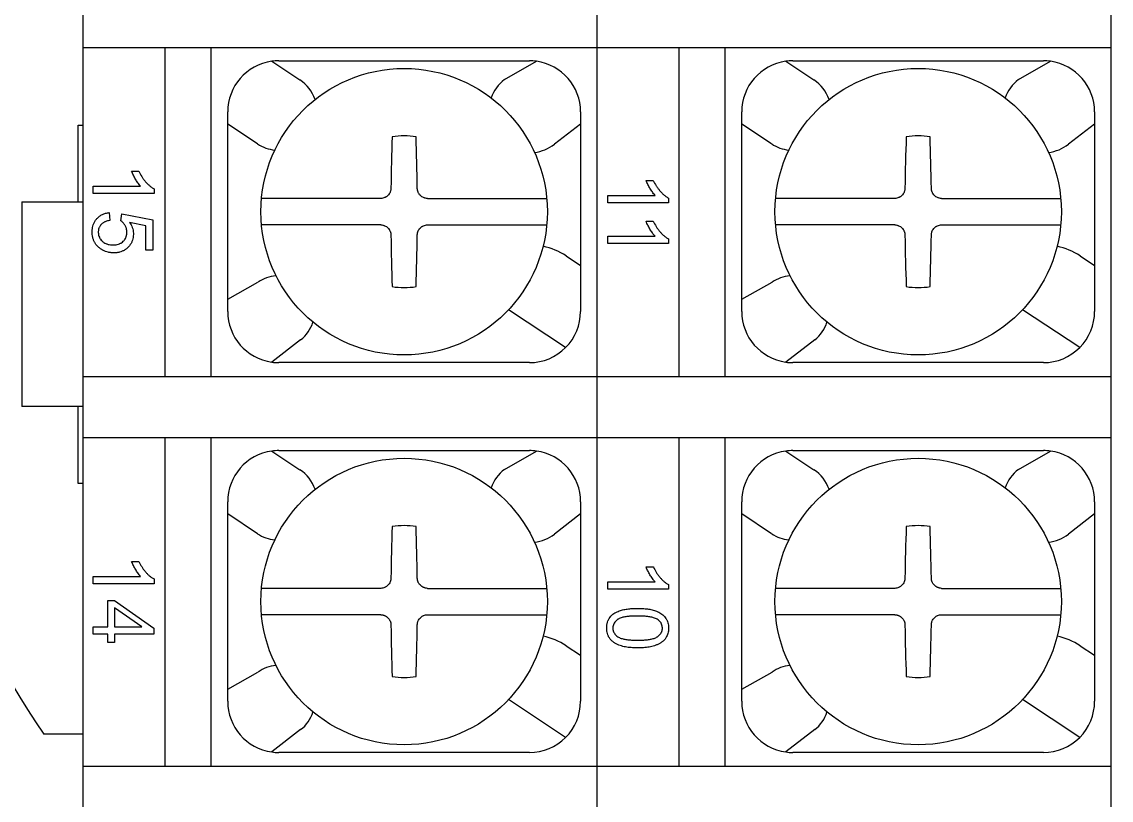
# Model space of a CAD drawing. Header units: millimetres. Extents: x 3555 to 3968, y -1583 to -1296.
# Drawn here: x 3653.43 to 3674.73, y -1423.87 to -1408.65 of the extents above; entities that cross this region are included whole.
import ezdxf

# ---------------------------------------------------------------- set-up
doc = ezdxf.new("R2010")
doc.units = ezdxf.units.MM

msp = doc.modelspace()

# ---------------------------------------------------------------- linework, layer by layer
for p, q in [((3674.729, -1432.173), (3674.729, -1400.173)), ((3654.629, -1409.16), (3654.629, -1407.965)), ((3664.679, -1409.159), (3664.679, -1407.966)), ((3654.629, -1409.156), (3674.729, -1409.156)), ((3654.629, -1409.171), (3654.629, -1409.16)), ((3654.629, -1409.179), (3654.629, -1409.171)), ((3654.629, -1415.567), (3654.629, -1409.179)), ((3656.229, -1415.59), (3656.229, -1409.156)), ((3657.129, -1415.59), (3657.129, -1409.156)), ((3664.679, -1415.59), (3664.679, -1409.156)), ((3666.279, -1415.59), (3666.279, -1409.156)), ((3667.179, -1415.59), (3667.179, -1409.156)), ((3658.316, -1409.422), (3658.867, -1409.787)), ((3658.454, -1409.413), (3663.354, -1409.413)), ((3662.866, -1409.78), (3663.492, -1409.422)), ((3668.366, -1409.422), (3668.917, -1409.787)), ((3668.504, -1409.413), (3673.404, -1409.413)), ((3672.916, -1409.78), (3673.542, -1409.422)), ((3657.454, -1410.651), (3657.454, -1410.413)), ((3664.354, -1410.413), (3664.354, -1410.651)), ((3667.504, -1410.651), (3667.504, -1410.413)), ((3674.404, -1410.413), (3674.404, -1410.651)), ((3654.529, -1412.173), (3654.529, -1410.673)), ((3654.529, -1410.673), (3654.629, -1410.673)), ((3658.04, -1411.038), (3657.454, -1410.651)), ((3657.454, -1414.075), (3657.454, -1410.651)), ((3664.354, -1410.651), (3663.841, -1411.046)), ((3664.354, -1410.651), (3664.354, -1413.414)), ((3668.09, -1411.038), (3667.504, -1410.651)), ((3667.504, -1414.075), (3667.504, -1410.651)), ((3674.404, -1410.651), (3673.891, -1411.046)), ((3674.404, -1410.651), (3674.404, -1413.414)), ((3655.577, -1411.573), (3655.718, -1411.573)), ((3665.636, -1411.753), (3665.776, -1411.753)), ((3654.825, -1412.01), (3654.825, -1411.864)), ((3654.825, -1411.864), (3655.752, -1411.864)), ((3656.015, -1411.916), (3656.015, -1412.01)), ((3653.429, -1412.173), (3654.629, -1412.173)), ((3653.429, -1412.173), (3653.429, -1416.173)), ((3656.015, -1412.01), (3654.825, -1412.01)), ((3664.884, -1412.044), (3665.811, -1412.044)), ((3664.884, -1412.19), (3664.884, -1412.044)), ((3666.074, -1412.19), (3664.884, -1412.19)), ((3666.074, -1412.096), (3666.074, -1412.19)), ((3655.136, -1412.382), (3655.149, -1412.535)), ((3655.368, -1412.545), (3655.385, -1412.408)), ((3655.385, -1412.408), (3655.994, -1412.523)), ((3655.855, -1412.64), (3655.536, -1412.576)), ((3655.994, -1412.523), (3655.994, -1413.112)), ((3665.636, -1412.551), (3665.776, -1412.551)), ((3655.855, -1413.112), (3655.855, -1412.64)), ((3664.884, -1412.842), (3665.811, -1412.842)), ((3664.884, -1412.988), (3664.884, -1412.842)), ((3666.074, -1412.988), (3664.884, -1412.988)), ((3666.074, -1412.894), (3666.074, -1412.988)), ((3655.994, -1413.112), (3655.855, -1413.112)), ((3664.071, -1413.227), (3664.354, -1413.414)), ((3674.121, -1413.227), (3674.404, -1413.414)), ((3664.354, -1413.414), (3664.354, -1414.313)), ((3674.404, -1413.414), (3674.404, -1414.313)), ((3657.454, -1414.075), (3658.047, -1413.743)), ((3667.504, -1414.075), (3668.097, -1413.743)), ((3657.454, -1414.313), (3657.454, -1414.075)), ((3667.504, -1414.313), (3667.504, -1414.075)), ((3664.062, -1415.019), (3662.944, -1414.28)), ((3674.112, -1415.019), (3672.994, -1414.28)), ((3658.881, -1414.867), (3658.316, -1415.303)), ((3668.931, -1414.867), (3668.366, -1415.303)), ((3663.354, -1415.313), (3658.454, -1415.313)), ((3673.404, -1415.313), (3668.504, -1415.313)), ((3654.629, -1415.574), (3654.629, -1415.567)), ((3654.629, -1415.585), (3654.629, -1415.574)), ((3654.629, -1416.78), (3654.629, -1415.585)), ((3674.729, -1415.59), (3654.629, -1415.59)), ((3664.679, -1415.574), (3664.679, -1415.566)), ((3664.679, -1415.586), (3664.679, -1415.574)), ((3664.679, -1416.779), (3664.679, -1415.586)), ((3654.629, -1416.173), (3653.429, -1416.173)), ((3654.529, -1417.673), (3654.529, -1416.173)), ((3654.629, -1416.776), (3674.729, -1416.776)), ((3654.629, -1416.791), (3654.629, -1416.78)), ((3654.629, -1416.799), (3654.629, -1416.791)), ((3654.629, -1423.187), (3654.629, -1416.799)), ((3656.229, -1423.21), (3656.229, -1416.776)), ((3657.129, -1423.21), (3657.129, -1416.776)), ((3664.679, -1423.186), (3664.679, -1416.776)), ((3666.279, -1423.21), (3666.279, -1416.776)), ((3667.179, -1423.21), (3667.179, -1416.776)), ((3658.316, -1417.042), (3658.867, -1417.407)), ((3658.454, -1417.033), (3663.354, -1417.033)), ((3662.866, -1417.4), (3663.492, -1417.042)), ((3668.366, -1417.042), (3668.917, -1417.407)), ((3668.504, -1417.033), (3673.404, -1417.033)), ((3672.916, -1417.4), (3673.542, -1417.042)), ((3654.629, -1417.673), (3654.529, -1417.673)), ((3657.454, -1418.271), (3657.454, -1418.033)), ((3664.354, -1418.033), (3664.354, -1418.271)), ((3667.504, -1418.271), (3667.504, -1418.033)), ((3674.404, -1418.033), (3674.404, -1418.271)), ((3658.04, -1418.658), (3657.454, -1418.271)), ((3657.454, -1421.695), (3657.454, -1418.271)), ((3664.354, -1418.271), (3663.841, -1418.666)), ((3664.354, -1418.271), (3664.354, -1421.034)), ((3668.09, -1418.658), (3667.504, -1418.271)), ((3667.504, -1421.695), (3667.504, -1418.271)), ((3674.404, -1418.271), (3673.891, -1418.666)), ((3674.404, -1418.271), (3674.404, -1421.034)), ((3655.577, -1419.2), (3655.718, -1419.2)), ((3665.636, -1419.308), (3665.777, -1419.308)), ((3654.825, -1419.491), (3655.752, -1419.491)), ((3654.825, -1419.636), (3654.825, -1419.491)), ((3656.015, -1419.636), (3654.825, -1419.636)), ((3656.015, -1419.542), (3656.015, -1419.636)), ((3664.885, -1419.599), (3665.811, -1419.599)), ((3664.885, -1419.744), (3664.885, -1419.599)), ((3666.074, -1419.744), (3664.885, -1419.744)), ((3666.074, -1419.65), (3666.074, -1419.744)), ((3655.109, -1419.961), (3655.242, -1419.961)), ((3655.109, -1420.475), (3655.109, -1419.961)), ((3655.242, -1419.961), (3656.01, -1420.502)), ((3655.777, -1420.475), (3655.242, -1420.104)), ((3655.242, -1420.104), (3655.242, -1420.475)), ((3654.825, -1420.475), (3655.109, -1420.475)), ((3654.825, -1420.621), (3654.825, -1420.475)), ((3655.242, -1420.475), (3655.777, -1420.475)), ((3655.109, -1420.621), (3654.825, -1420.621)), ((3655.109, -1420.781), (3655.109, -1420.621)), ((3656.01, -1420.621), (3655.242, -1420.621)), ((3655.242, -1420.621), (3655.242, -1420.781)), ((3656.01, -1420.502), (3656.01, -1420.621)), ((3655.242, -1420.781), (3655.109, -1420.781)), ((3664.071, -1420.847), (3664.354, -1421.034)), ((3674.121, -1420.847), (3674.404, -1421.034)), ((3664.354, -1421.034), (3664.354, -1421.933)), ((3674.404, -1421.034), (3674.404, -1421.933)), ((3657.454, -1421.695), (3658.047, -1421.363)), ((3667.504, -1421.695), (3668.097, -1421.363)), ((3657.454, -1421.933), (3657.454, -1421.695)), ((3667.504, -1421.933), (3667.504, -1421.695)), ((3664.062, -1422.639), (3662.944, -1421.9)), ((3674.112, -1422.639), (3672.994, -1421.9)), ((3654.629, -1422.573), (3653.859, -1422.573)), ((3658.881, -1422.487), (3658.316, -1422.923)), ((3668.931, -1422.487), (3668.366, -1422.923)), ((3663.354, -1422.933), (3658.454, -1422.933)), ((3673.404, -1422.933), (3668.504, -1422.933)), ((3654.629, -1423.194), (3654.629, -1423.187)), ((3654.629, -1423.205), (3654.629, -1423.194)), ((3654.629, -1424.4), (3654.629, -1423.205)), ((3674.729, -1423.21), (3654.629, -1423.21)), ((3664.679, -1423.194), (3664.679, -1423.186)), ((3664.679, -1423.206), (3664.679, -1423.194)), ((3664.679, -1424.399), (3664.679, -1423.206))]:
    msp.add_line(p, q)
at = {"ltscale": 0.3}
for p, q in [((3660.448, -1412.105), (3658.116, -1412.105)), ((3661.359, -1412.105), (3663.692, -1412.105)), ((3670.498, -1412.105), (3668.166, -1412.105)), ((3671.409, -1412.105), (3673.742, -1412.105)), ((3660.448, -1412.621), (3658.116, -1412.621)), ((3661.359, -1412.621), (3663.692, -1412.621)), ((3670.498, -1412.621), (3668.166, -1412.621)), ((3671.409, -1412.621), (3673.742, -1412.621)), ((3660.448, -1419.725), (3658.116, -1419.725)), ((3661.359, -1419.725), (3663.692, -1419.725)), ((3670.498, -1419.725), (3668.166, -1419.725)), ((3671.409, -1419.725), (3673.742, -1419.725)), ((3660.448, -1420.241), (3658.116, -1420.241)), ((3661.359, -1420.241), (3663.692, -1420.241)), ((3670.498, -1420.241), (3668.166, -1420.241)), ((3671.409, -1420.241), (3673.742, -1420.241))]:
    msp.add_line(p, q, dxfattribs=at)
for centre in [(3660.904, -1412.363), (3670.954, -1412.363), (3660.904, -1419.983), (3670.954, -1419.983)]:
    msp.add_circle(centre, 2.8)
for centre, radius, start, end in [((3665.958, -1414.173), 14.73, 145.2303, 214.7697), ((3658.454, -1410.413), 1, 97.9442, 180), ((3658.454, -1410.413), 1, 90, 97.9442), ((3663.354, -1410.413), 1, 82.0558, 90), ((3663.354, -1410.413), 1, 0, 82.0558), ((3668.504, -1410.413), 1, 97.9442, 180), ((3668.504, -1410.413), 1, 90, 97.9442), ((3673.404, -1410.413), 1, 82.0558, 90), ((3673.404, -1410.413), 1, 0, 82.0558), ((3658.454, -1410.413), 0.75, 18.9259, 56.5346), ((3663.354, -1410.413), 0.799, 127.6139, 159.8732), ((3668.504, -1410.413), 0.75, 18.9259, 56.5346), ((3673.404, -1410.413), 0.799, 127.6139, 159.8732), ((3660.904, -1412.363), 1.483, 80.9605, 99.0395), ((3670.954, -1412.363), 1.483, 80.9605, 99.0395), ((3658.454, -1410.413), 0.75, 236.5346, 264.0409), ((3663.354, -1410.413), 0.799, 277.163, 307.6139), ((3668.504, -1410.413), 0.75, 236.5346, 264.0409), ((3673.404, -1410.413), 0.799, 277.163, 307.6139), ((3663.354, -1414.313), 1.301, 56.5346, 78.1574), ((3673.404, -1414.313), 1.301, 56.5346, 78.1574), ((3658.454, -1414.313), 0.7, 94.4638, 125.5396), ((3668.504, -1414.313), 0.7, 94.4638, 125.5396), ((3660.904, -1412.363), 1.483, 260.9605, 279.0395), ((3670.954, -1412.363), 1.483, 260.9605, 279.0395), ((3658.454, -1414.313), 1, 180, 262.0558), ((3663.354, -1414.313), 1, 315.0814, 0), ((3668.504, -1414.313), 1, 180, 262.0558), ((3673.404, -1414.313), 1, 315.0814, 0), ((3658.454, -1414.313), 0.7, 307.6139, 342.568), ((3668.504, -1414.313), 0.7, 307.6139, 342.568), ((3663.354, -1414.313), 1, 270, 315.0814), ((3673.404, -1414.313), 1, 270, 315.0814), ((3658.454, -1414.313), 1, 262.0558, 270), ((3668.504, -1414.313), 1, 262.0558, 270), ((3658.454, -1418.033), 1, 97.9442, 180), ((3658.454, -1418.033), 1, 90, 97.9442), ((3663.354, -1418.033), 1, 82.0558, 90), ((3663.354, -1418.033), 1, 0, 82.0558), ((3668.504, -1418.033), 1, 97.9442, 180), ((3668.504, -1418.033), 1, 90, 97.9442), ((3673.404, -1418.033), 1, 82.0558, 90), ((3673.404, -1418.033), 1, 0, 82.0558), ((3658.454, -1418.033), 0.75, 18.9259, 56.5346), ((3663.354, -1418.033), 0.799, 127.6139, 159.8732), ((3668.504, -1418.033), 0.75, 18.9259, 56.5346), ((3673.404, -1418.033), 0.799, 127.6139, 159.8732), ((3660.904, -1419.983), 1.483, 80.9605, 99.0395), ((3670.954, -1419.983), 1.483, 80.9605, 99.0395), ((3658.454, -1418.033), 0.75, 236.5346, 264.0409), ((3663.354, -1418.033), 0.799, 277.163, 307.6139), ((3668.504, -1418.033), 0.75, 236.5346, 264.0409), ((3673.404, -1418.033), 0.799, 277.163, 307.6139), ((3663.354, -1421.933), 1.301, 56.5346, 78.1574), ((3673.404, -1421.933), 1.301, 56.5346, 78.1574), ((3658.454, -1421.933), 0.7, 94.4638, 125.5396), ((3668.504, -1421.933), 0.7, 94.4638, 125.5396), ((3660.904, -1419.983), 1.483, 260.9605, 279.0395), ((3670.954, -1419.983), 1.483, 260.9605, 279.0395), ((3658.454, -1421.933), 1, 180, 262.0558), ((3663.354, -1421.933), 1, 315.0814, 0), ((3668.504, -1421.933), 1, 180, 262.0558), ((3673.404, -1421.933), 1, 315.0814, 0), ((3658.454, -1421.933), 0.7, 307.6139, 342.568), ((3668.504, -1421.933), 0.7, 307.6139, 342.568), ((3663.354, -1421.933), 1, 270, 315.0814), ((3673.404, -1421.933), 1, 270, 315.0814), ((3658.454, -1421.933), 1, 262.0558, 270), ((3668.504, -1421.933), 1, 262.0558, 270)]:
    msp.add_arc(centre, radius, start, end)
for centre, major_axis, start_param, end_param in [((3661.076, -1412.364), (0.039, 4.997), 1.273815, 1.479878), ((3660.732, -1412.364), (0.039, -4.997), 1.661715, 1.867778), ((3671.126, -1412.364), (0.039, 4.997), 1.273815, 1.479878), ((3670.782, -1412.364), (0.039, -4.997), 1.661715, 1.867778), ((3661.076, -1412.361), (-0.039, 4.997), 1.661715, 1.867778), ((3660.732, -1412.361), (-0.039, -4.997), 1.273815, 1.479878), ((3671.126, -1412.361), (-0.039, 4.997), 1.661715, 1.867778), ((3670.782, -1412.361), (-0.039, -4.997), 1.273815, 1.479878), ((3661.076, -1419.984), (0.039, 4.997), 1.273815, 1.479878), ((3660.732, -1419.984), (0.039, -4.997), 1.661715, 1.867778), ((3671.126, -1419.984), (0.039, 4.997), 1.273815, 1.479878), ((3670.782, -1419.984), (0.039, -4.997), 1.661715, 1.867778), ((3661.076, -1419.981), (-0.039, 4.997), 1.661715, 1.867778), ((3660.732, -1419.981), (-0.039, -4.997), 1.273815, 1.479878), ((3671.126, -1419.981), (-0.039, 4.997), 1.661715, 1.867778), ((3670.782, -1419.981), (-0.039, -4.997), 1.273815, 1.479878)]:
    msp.add_ellipse(centre, major_axis=major_axis, ratio=0.087156, start_param=start_param, end_param=end_param)
for points, knots in [([(3655.752, -1411.864), (3655.733, -1411.844), (3655.715, -1411.821), (3655.682, -1411.775), (3655.667, -1411.751), (3655.638, -1411.702), (3655.624, -1411.677), (3655.599, -1411.626), (3655.587, -1411.6), (3655.577, -1411.573)], [0, 0, 0, 0, 0.25, 0.25, 0.5, 0.5, 0.75, 0.75, 1, 1, 1, 1]), ([(3655.718, -1411.573), (3655.734, -1411.608), (3655.752, -1411.642), (3655.783, -1411.691), (3655.794, -1411.707), (3655.816, -1411.738), (3655.828, -1411.753), (3655.853, -1411.783), (3655.866, -1411.797), (3655.892, -1411.825), (3655.906, -1411.838), (3655.935, -1411.864), (3655.965, -1411.887), (3655.998, -1411.907), (3656.015, -1411.916)], [0, 0, 0, 0, 0.25, 0.25, 0.375, 0.375, 0.5, 0.5, 0.625, 0.625, 0.75, 0.75, 0.875, 1, 1, 1, 1]), ([(3665.811, -1412.044), (3665.791, -1412.024), (3665.774, -1412.001), (3665.74, -1411.955), (3665.725, -1411.931), (3665.696, -1411.882), (3665.683, -1411.857), (3665.657, -1411.806), (3665.646, -1411.78), (3665.636, -1411.753)], [0, 0, 0, 0, 0.25, 0.25, 0.5, 0.5, 0.75, 0.75, 1, 1, 1, 1]), ([(3665.776, -1411.753), (3665.793, -1411.788), (3665.811, -1411.822), (3665.842, -1411.871), (3665.852, -1411.887), (3665.875, -1411.918), (3665.887, -1411.933), (3665.911, -1411.963), (3665.924, -1411.977), (3665.951, -1412.005), (3665.965, -1412.018), (3665.994, -1412.044), (3666.023, -1412.067), (3666.056, -1412.087), (3666.074, -1412.096)], [0, 0, 0, 0, 0.25, 0.25, 0.375, 0.375, 0.5, 0.5, 0.625, 0.625, 0.75, 0.75, 0.875, 1, 1, 1, 1]), ([(3660.646, -1411.907), (3660.645, -1411.92), (3660.644, -1411.933), (3660.64, -1411.951), (3660.638, -1411.958), (3660.634, -1411.97), (3660.632, -1411.976), (3660.625, -1411.994), (3660.619, -1412.005), (3660.604, -1412.026), (3660.596, -1412.037), (3660.578, -1412.055), (3660.568, -1412.063), (3660.552, -1412.074), (3660.546, -1412.077), (3660.535, -1412.083), (3660.529, -1412.086), (3660.511, -1412.094), (3660.499, -1412.097), (3660.474, -1412.103), (3660.461, -1412.104), (3660.448, -1412.105)], [0, 0, 0, 0, 0.125, 0.125, 0.1875, 0.1875, 0.25, 0.25, 0.375, 0.375, 0.5, 0.5, 0.625, 0.625, 0.6875, 0.6875, 0.75, 0.75, 0.875, 0.875, 1, 1, 1, 1]), ([(3661.359, -1412.105), (3661.347, -1412.104), (3661.334, -1412.103), (3661.315, -1412.099), (3661.309, -1412.097), (3661.297, -1412.093), (3661.29, -1412.091), (3661.273, -1412.084), (3661.261, -1412.078), (3661.24, -1412.063), (3661.23, -1412.055), (3661.212, -1412.037), (3661.203, -1412.027), (3661.193, -1412.011), (3661.189, -1412.005), (3661.183, -1411.994), (3661.18, -1411.988), (3661.173, -1411.97), (3661.169, -1411.958), (3661.164, -1411.933), (3661.162, -1411.92), (3661.162, -1411.907)], [0, 0, 0, 0, 0.125, 0.125, 0.1875, 0.1875, 0.25, 0.25, 0.375, 0.375, 0.5, 0.5, 0.625, 0.625, 0.6875, 0.6875, 0.75, 0.75, 0.875, 0.875, 1, 1, 1, 1]), ([(3670.696, -1411.907), (3670.695, -1411.92), (3670.694, -1411.933), (3670.69, -1411.951), (3670.688, -1411.958), (3670.684, -1411.97), (3670.682, -1411.976), (3670.675, -1411.994), (3670.669, -1412.005), (3670.654, -1412.026), (3670.646, -1412.037), (3670.628, -1412.055), (3670.618, -1412.063), (3670.602, -1412.074), (3670.596, -1412.077), (3670.585, -1412.083), (3670.579, -1412.086), (3670.561, -1412.094), (3670.549, -1412.097), (3670.524, -1412.103), (3670.511, -1412.104), (3670.498, -1412.105)], [0, 0, 0, 0, 0.125, 0.125, 0.1875, 0.1875, 0.25, 0.25, 0.375, 0.375, 0.5, 0.5, 0.625, 0.625, 0.6875, 0.6875, 0.75, 0.75, 0.875, 0.875, 1, 1, 1, 1]), ([(3671.409, -1412.105), (3671.397, -1412.104), (3671.384, -1412.103), (3671.365, -1412.099), (3671.359, -1412.097), (3671.347, -1412.093), (3671.34, -1412.091), (3671.323, -1412.084), (3671.311, -1412.078), (3671.29, -1412.063), (3671.28, -1412.055), (3671.262, -1412.037), (3671.253, -1412.027), (3671.243, -1412.011), (3671.239, -1412.005), (3671.233, -1411.994), (3671.23, -1411.988), (3671.223, -1411.97), (3671.219, -1411.958), (3671.214, -1411.933), (3671.212, -1411.92), (3671.212, -1411.907)], [0, 0, 0, 0, 0.125, 0.125, 0.1875, 0.1875, 0.25, 0.25, 0.375, 0.375, 0.5, 0.5, 0.625, 0.625, 0.6875, 0.6875, 0.75, 0.75, 0.875, 0.875, 1, 1, 1, 1]), ([(3654.896, -1412.499), (3654.911, -1412.482), (3654.927, -1412.466), (3654.955, -1412.446), (3654.964, -1412.439), (3654.984, -1412.428), (3654.994, -1412.422), (3655.014, -1412.412), (3655.025, -1412.408), (3655.046, -1412.4), (3655.057, -1412.397), (3655.09, -1412.388), (3655.113, -1412.385), (3655.136, -1412.382)], [0, 0, 0, 0, 0.25, 0.25, 0.375, 0.375, 0.5, 0.5, 0.625, 0.625, 0.75, 0.75, 1, 1, 1, 1]), ([(3655.536, -1412.576), (3655.558, -1412.606), (3655.575, -1412.639), (3655.595, -1412.691), (3655.6, -1412.709), (3655.607, -1412.745), (3655.61, -1412.763), (3655.611, -1412.8), (3655.611, -1412.819), (3655.608, -1412.856), (3655.602, -1412.892), (3655.59, -1412.927), (3655.58, -1412.953), (3655.576, -1412.962), (3655.567, -1412.978), (3655.563, -1412.986), (3655.548, -1413.01), (3655.537, -1413.024), (3655.513, -1413.053), (3655.5, -1413.066), (3655.472, -1413.09), (3655.45, -1413.107), (3655.426, -1413.121), (3655.409, -1413.129), (3655.401, -1413.133), (3655.375, -1413.144), (3655.357, -1413.15), (3655.331, -1413.157), (3655.322, -1413.159), (3655.303, -1413.162), (3655.294, -1413.164), (3655.266, -1413.167), (3655.248, -1413.168), (3655.211, -1413.168), (3655.193, -1413.167), (3655.165, -1413.165), (3655.156, -1413.163), (3655.138, -1413.16), (3655.129, -1413.159), (3655.101, -1413.152), (3655.084, -1413.147), (3655.049, -1413.135), (3655.033, -1413.127), (3655.008, -1413.114), (3655, -1413.11), (3654.984, -1413.1), (3654.977, -1413.095), (3654.954, -1413.079), (3654.939, -1413.067), (3654.912, -1413.042), (3654.9, -1413.029), (3654.882, -1413.007), (3654.877, -1413), (3654.866, -1412.984), (3654.861, -1412.976), (3654.847, -1412.952), (3654.839, -1412.936), (3654.829, -1412.91), (3654.826, -1412.901), (3654.82, -1412.884), (3654.818, -1412.875), (3654.812, -1412.847), (3654.809, -1412.829), (3654.805, -1412.792), (3654.805, -1412.774), (3654.805, -1412.746), (3654.805, -1412.737), (3654.807, -1412.718), (3654.808, -1412.709), (3654.813, -1412.663), (3654.822, -1412.627), (3654.844, -1412.576), (3654.852, -1412.559), (3654.872, -1412.528), (3654.883, -1412.513), (3654.896, -1412.499)], [0, 0, 0, 0, 0.0625, 0.0625, 0.09375, 0.09375, 0.125, 0.125, 0.15625, 0.15625, 0.1875, 0.21875, 0.21875, 0.234375, 0.234375, 0.25, 0.25, 0.28125, 0.28125, 0.3125, 0.3125, 0.34375, 0.359375, 0.359375, 0.375, 0.375, 0.40625, 0.40625, 0.421875, 0.421875, 0.4375, 0.4375, 0.46875, 0.46875, 0.5, 0.5, 0.515625, 0.515625, 0.53125, 0.53125, 0.5625, 0.5625, 0.59375, 0.59375, 0.609375, 0.609375, 0.625, 0.625, 0.65625, 0.65625, 0.6875, 0.6875, 0.703125, 0.703125, 0.71875, 0.71875, 0.75, 0.75, 0.765625, 0.765625, 0.78125, 0.78125, 0.8125, 0.8125, 0.84375, 0.84375, 0.859375, 0.859375, 0.875, 0.875, 0.9375, 0.9375, 0.96875, 0.96875, 1, 1, 1, 1]), ([(3655.149, -1412.535), (3655.119, -1412.54), (3655.089, -1412.547), (3655.054, -1412.562), (3655.048, -1412.565), (3655.034, -1412.572), (3655.021, -1412.58), (3655.009, -1412.588), (3654.997, -1412.598), (3654.991, -1412.603), (3654.975, -1412.619), (3654.966, -1412.631), (3654.954, -1412.65), (3654.95, -1412.657), (3654.943, -1412.671), (3654.94, -1412.678), (3654.933, -1412.699), (3654.929, -1412.714), (3654.926, -1412.736), (3654.925, -1412.744), (3654.925, -1412.759), (3654.925, -1412.767), (3654.925, -1412.782), (3654.926, -1412.789), (3654.928, -1412.804), (3654.929, -1412.812), (3654.934, -1412.834), (3654.939, -1412.848), (3654.948, -1412.869), (3654.952, -1412.875), (3654.96, -1412.889), (3654.964, -1412.895), (3654.977, -1412.913), (3654.987, -1412.925), (3655.003, -1412.941), (3655.009, -1412.946), (3655.021, -1412.955), (3655.039, -1412.969), (3655.059, -1412.98), (3655.08, -1412.989), (3655.087, -1412.992), (3655.101, -1412.997), (3655.123, -1413.004), (3655.145, -1413.008), (3655.175, -1413.012), (3655.19, -1413.013), (3655.22, -1413.014), (3655.235, -1413.013), (3655.265, -1413.011), (3655.28, -1413.008), (3655.31, -1413.002), (3655.324, -1412.997), (3655.345, -1412.988), (3655.352, -1412.985), (3655.365, -1412.978), (3655.372, -1412.974), (3655.391, -1412.961), (3655.403, -1412.952), (3655.419, -1412.936), (3655.424, -1412.93), (3655.433, -1412.918), (3655.438, -1412.912), (3655.45, -1412.893), (3655.458, -1412.88), (3655.466, -1412.859), (3655.469, -1412.852), (3655.473, -1412.837), (3655.475, -1412.83), (3655.479, -1412.808), (3655.481, -1412.793), (3655.483, -1412.763), (3655.483, -1412.747), (3655.48, -1412.717), (3655.477, -1412.703), (3655.471, -1412.681), (3655.469, -1412.674), (3655.463, -1412.66), (3655.46, -1412.653), (3655.453, -1412.639), (3655.45, -1412.632), (3655.442, -1412.62), (3655.433, -1412.607), (3655.424, -1412.595), (3655.414, -1412.584), (3655.409, -1412.578), (3655.392, -1412.562), (3655.38, -1412.553), (3655.368, -1412.545)], [0, 0, 0, 0, 0.0625, 0.0625, 0.078125, 0.078125, 0.09375, 0.109375, 0.109375, 0.125, 0.125, 0.15625, 0.15625, 0.171875, 0.171875, 0.1875, 0.1875, 0.21875, 0.21875, 0.234375, 0.234375, 0.25, 0.25, 0.265625, 0.265625, 0.28125, 0.28125, 0.3125, 0.3125, 0.328125, 0.328125, 0.34375, 0.34375, 0.375, 0.375, 0.390625, 0.390625, 0.40625, 0.4375, 0.4375, 0.453125, 0.453125, 0.46875, 0.5, 0.5, 0.53125, 0.53125, 0.5625, 0.5625, 0.59375, 0.59375, 0.625, 0.625, 0.640625, 0.640625, 0.65625, 0.65625, 0.6875, 0.6875, 0.703125, 0.703125, 0.71875, 0.71875, 0.75, 0.75, 0.765625, 0.765625, 0.78125, 0.78125, 0.8125, 0.8125, 0.84375, 0.84375, 0.875, 0.875, 0.890625, 0.890625, 0.90625, 0.90625, 0.921875, 0.921875, 0.9375, 0.953125, 0.953125, 0.96875, 0.96875, 1, 1, 1, 1]), ([(3665.811, -1412.842), (3665.791, -1412.822), (3665.774, -1412.799), (3665.74, -1412.753), (3665.725, -1412.729), (3665.696, -1412.68), (3665.683, -1412.655), (3665.657, -1412.604), (3665.646, -1412.578), (3665.636, -1412.551)], [0, 0, 0, 0, 0.25, 0.25, 0.5, 0.5, 0.75, 0.75, 1, 1, 1, 1]), ([(3665.776, -1412.551), (3665.793, -1412.586), (3665.811, -1412.62), (3665.842, -1412.669), (3665.852, -1412.685), (3665.875, -1412.716), (3665.887, -1412.731), (3665.911, -1412.761), (3665.924, -1412.775), (3665.951, -1412.803), (3665.965, -1412.816), (3665.994, -1412.841), (3666.023, -1412.865), (3666.056, -1412.885), (3666.074, -1412.894)], [0, 0, 0, 0, 0.25, 0.25, 0.375, 0.375, 0.5, 0.5, 0.625, 0.625, 0.75, 0.75, 0.875, 1, 1, 1, 1]), ([(3660.448, -1412.621), (3660.461, -1412.621), (3660.474, -1412.622), (3660.492, -1412.626), (3660.499, -1412.628), (3660.511, -1412.632), (3660.517, -1412.634), (3660.535, -1412.642), (3660.546, -1412.648), (3660.568, -1412.662), (3660.578, -1412.67), (3660.596, -1412.689), (3660.604, -1412.699), (3660.615, -1412.715), (3660.618, -1412.72), (3660.624, -1412.732), (3660.627, -1412.737), (3660.635, -1412.755), (3660.639, -1412.767), (3660.644, -1412.793), (3660.645, -1412.805), (3660.646, -1412.818)], [0, 0, 0, 0, 0.125, 0.125, 0.1875, 0.1875, 0.25, 0.25, 0.375, 0.375, 0.5, 0.5, 0.625, 0.625, 0.6875, 0.6875, 0.75, 0.75, 0.875, 0.875, 1, 1, 1, 1]), ([(3661.162, -1412.818), (3661.162, -1412.805), (3661.164, -1412.793), (3661.168, -1412.774), (3661.169, -1412.768), (3661.173, -1412.755), (3661.175, -1412.749), (3661.183, -1412.731), (3661.189, -1412.72), (3661.203, -1412.699), (3661.212, -1412.689), (3661.23, -1412.671), (3661.24, -1412.662), (3661.256, -1412.652), (3661.261, -1412.648), (3661.273, -1412.642), (3661.278, -1412.639), (3661.296, -1412.632), (3661.308, -1412.628), (3661.334, -1412.622), (3661.347, -1412.621), (3661.359, -1412.621)], [0, 0, 0, 0, 0.125, 0.125, 0.1875, 0.1875, 0.25, 0.25, 0.375, 0.375, 0.5, 0.5, 0.625, 0.625, 0.6875, 0.6875, 0.75, 0.75, 0.875, 0.875, 1, 1, 1, 1]), ([(3670.498, -1412.621), (3670.511, -1412.621), (3670.524, -1412.622), (3670.542, -1412.626), (3670.549, -1412.628), (3670.561, -1412.632), (3670.567, -1412.634), (3670.585, -1412.642), (3670.596, -1412.648), (3670.618, -1412.662), (3670.628, -1412.67), (3670.646, -1412.689), (3670.654, -1412.699), (3670.665, -1412.715), (3670.668, -1412.72), (3670.674, -1412.732), (3670.677, -1412.737), (3670.685, -1412.755), (3670.689, -1412.767), (3670.694, -1412.793), (3670.695, -1412.805), (3670.696, -1412.818)], [0, 0, 0, 0, 0.125, 0.125, 0.1875, 0.1875, 0.25, 0.25, 0.375, 0.375, 0.5, 0.5, 0.625, 0.625, 0.6875, 0.6875, 0.75, 0.75, 0.875, 0.875, 1, 1, 1, 1]), ([(3671.212, -1412.818), (3671.212, -1412.805), (3671.214, -1412.793), (3671.218, -1412.774), (3671.219, -1412.768), (3671.223, -1412.755), (3671.225, -1412.749), (3671.233, -1412.731), (3671.239, -1412.72), (3671.253, -1412.699), (3671.262, -1412.689), (3671.28, -1412.671), (3671.29, -1412.662), (3671.306, -1412.652), (3671.311, -1412.648), (3671.323, -1412.642), (3671.328, -1412.639), (3671.346, -1412.632), (3671.358, -1412.628), (3671.384, -1412.622), (3671.397, -1412.621), (3671.409, -1412.621)], [0, 0, 0, 0, 0.125, 0.125, 0.1875, 0.1875, 0.25, 0.25, 0.375, 0.375, 0.5, 0.5, 0.625, 0.625, 0.6875, 0.6875, 0.75, 0.75, 0.875, 0.875, 1, 1, 1, 1]), ([(3655.752, -1419.491), (3655.733, -1419.47), (3655.715, -1419.448), (3655.682, -1419.401), (3655.667, -1419.377), (3655.638, -1419.328), (3655.624, -1419.303), (3655.599, -1419.252), (3655.587, -1419.227), (3655.577, -1419.2)], [0, 0, 0, 0, 0.25, 0.25, 0.5, 0.5, 0.75, 0.75, 1, 1, 1, 1]), ([(3655.718, -1419.2), (3655.734, -1419.235), (3655.752, -1419.268), (3655.783, -1419.317), (3655.794, -1419.333), (3655.816, -1419.365), (3655.828, -1419.38), (3655.853, -1419.409), (3655.866, -1419.424), (3655.892, -1419.451), (3655.906, -1419.465), (3655.935, -1419.49), (3655.965, -1419.514), (3655.998, -1419.534), (3656.015, -1419.542)], [0, 0, 0, 0, 0.25, 0.25, 0.375, 0.375, 0.5, 0.5, 0.625, 0.625, 0.75, 0.75, 0.875, 1, 1, 1, 1]), ([(3665.811, -1419.599), (3665.791, -1419.578), (3665.774, -1419.556), (3665.741, -1419.509), (3665.725, -1419.485), (3665.697, -1419.436), (3665.683, -1419.411), (3665.658, -1419.361), (3665.646, -1419.335), (3665.636, -1419.308)], [0, 0, 0, 0, 0.25, 0.25, 0.5, 0.5, 0.75, 0.75, 1, 1, 1, 1]), ([(3665.777, -1419.308), (3665.793, -1419.343), (3665.811, -1419.377), (3665.842, -1419.426), (3665.853, -1419.442), (3665.875, -1419.473), (3665.887, -1419.488), (3665.912, -1419.517), (3665.924, -1419.532), (3665.951, -1419.559), (3665.965, -1419.573), (3665.994, -1419.598), (3666.023, -1419.622), (3666.056, -1419.642), (3666.074, -1419.65)], [0, 0, 0, 0, 0.25, 0.25, 0.375, 0.375, 0.5, 0.5, 0.625, 0.625, 0.75, 0.75, 0.875, 1, 1, 1, 1]), ([(3660.646, -1419.527), (3660.645, -1419.54), (3660.644, -1419.553), (3660.64, -1419.571), (3660.638, -1419.578), (3660.634, -1419.59), (3660.632, -1419.596), (3660.625, -1419.614), (3660.619, -1419.625), (3660.604, -1419.646), (3660.596, -1419.657), (3660.578, -1419.675), (3660.568, -1419.683), (3660.552, -1419.694), (3660.546, -1419.697), (3660.535, -1419.703), (3660.529, -1419.706), (3660.511, -1419.714), (3660.499, -1419.717), (3660.474, -1419.723), (3660.461, -1419.724), (3660.448, -1419.725)], [0, 0, 0, 0, 0.125, 0.125, 0.1875, 0.1875, 0.25, 0.25, 0.375, 0.375, 0.5, 0.5, 0.625, 0.625, 0.6875, 0.6875, 0.75, 0.75, 0.875, 0.875, 1, 1, 1, 1]), ([(3661.359, -1419.725), (3661.347, -1419.724), (3661.334, -1419.723), (3661.315, -1419.719), (3661.309, -1419.717), (3661.297, -1419.713), (3661.29, -1419.711), (3661.273, -1419.704), (3661.261, -1419.698), (3661.24, -1419.683), (3661.23, -1419.675), (3661.212, -1419.657), (3661.203, -1419.647), (3661.193, -1419.631), (3661.189, -1419.625), (3661.183, -1419.614), (3661.18, -1419.608), (3661.173, -1419.59), (3661.169, -1419.578), (3661.164, -1419.553), (3661.162, -1419.54), (3661.162, -1419.527)], [0, 0, 0, 0, 0.125, 0.125, 0.1875, 0.1875, 0.25, 0.25, 0.375, 0.375, 0.5, 0.5, 0.625, 0.625, 0.6875, 0.6875, 0.75, 0.75, 0.875, 0.875, 1, 1, 1, 1]), ([(3670.696, -1419.527), (3670.695, -1419.54), (3670.694, -1419.553), (3670.69, -1419.571), (3670.688, -1419.578), (3670.684, -1419.59), (3670.682, -1419.596), (3670.675, -1419.614), (3670.669, -1419.625), (3670.654, -1419.646), (3670.646, -1419.657), (3670.628, -1419.675), (3670.618, -1419.683), (3670.602, -1419.694), (3670.596, -1419.697), (3670.585, -1419.703), (3670.579, -1419.706), (3670.561, -1419.714), (3670.549, -1419.717), (3670.524, -1419.723), (3670.511, -1419.724), (3670.498, -1419.725)], [0, 0, 0, 0, 0.125, 0.125, 0.1875, 0.1875, 0.25, 0.25, 0.375, 0.375, 0.5, 0.5, 0.625, 0.625, 0.6875, 0.6875, 0.75, 0.75, 0.875, 0.875, 1, 1, 1, 1]), ([(3671.409, -1419.725), (3671.397, -1419.724), (3671.384, -1419.723), (3671.365, -1419.719), (3671.359, -1419.717), (3671.347, -1419.713), (3671.34, -1419.711), (3671.323, -1419.704), (3671.311, -1419.698), (3671.29, -1419.683), (3671.28, -1419.675), (3671.262, -1419.657), (3671.253, -1419.647), (3671.243, -1419.631), (3671.239, -1419.625), (3671.233, -1419.614), (3671.23, -1419.608), (3671.223, -1419.59), (3671.219, -1419.578), (3671.214, -1419.553), (3671.212, -1419.54), (3671.212, -1419.527)], [0, 0, 0, 0, 0.125, 0.125, 0.1875, 0.1875, 0.25, 0.25, 0.375, 0.375, 0.5, 0.5, 0.625, 0.625, 0.6875, 0.6875, 0.75, 0.75, 0.875, 0.875, 1, 1, 1, 1]), ([(3660.448, -1420.241), (3660.461, -1420.241), (3660.474, -1420.242), (3660.492, -1420.246), (3660.499, -1420.248), (3660.511, -1420.252), (3660.517, -1420.254), (3660.535, -1420.262), (3660.546, -1420.268), (3660.568, -1420.282), (3660.578, -1420.29), (3660.596, -1420.309), (3660.604, -1420.319), (3660.615, -1420.335), (3660.618, -1420.34), (3660.624, -1420.352), (3660.627, -1420.357), (3660.635, -1420.375), (3660.639, -1420.387), (3660.644, -1420.413), (3660.645, -1420.425), (3660.646, -1420.438)], [0, 0, 0, 0, 0.125, 0.125, 0.1875, 0.1875, 0.25, 0.25, 0.375, 0.375, 0.5, 0.5, 0.625, 0.625, 0.6875, 0.6875, 0.75, 0.75, 0.875, 0.875, 1, 1, 1, 1]), ([(3661.162, -1420.438), (3661.162, -1420.425), (3661.164, -1420.413), (3661.168, -1420.394), (3661.169, -1420.388), (3661.173, -1420.375), (3661.175, -1420.369), (3661.183, -1420.351), (3661.189, -1420.34), (3661.203, -1420.319), (3661.212, -1420.309), (3661.23, -1420.291), (3661.24, -1420.282), (3661.256, -1420.272), (3661.261, -1420.268), (3661.273, -1420.262), (3661.278, -1420.259), (3661.296, -1420.252), (3661.308, -1420.248), (3661.334, -1420.242), (3661.347, -1420.241), (3661.359, -1420.241)], [0, 0, 0, 0, 0.125, 0.125, 0.1875, 0.1875, 0.25, 0.25, 0.375, 0.375, 0.5, 0.5, 0.625, 0.625, 0.6875, 0.6875, 0.75, 0.75, 0.875, 0.875, 1, 1, 1, 1]), ([(3666.035, -1420.669), (3666.018, -1420.702), (3665.995, -1420.731), (3665.961, -1420.761), (3665.954, -1420.767), (3665.939, -1420.778), (3665.932, -1420.783), (3665.909, -1420.798), (3665.893, -1420.807), (3665.86, -1420.823), (3665.843, -1420.831), (3665.809, -1420.844), (3665.792, -1420.85), (3665.757, -1420.86), (3665.739, -1420.864), (3665.704, -1420.872), (3665.686, -1420.875), (3665.632, -1420.882), (3665.595, -1420.885), (3665.522, -1420.888), (3665.486, -1420.889), (3665.413, -1420.888), (3665.377, -1420.887), (3665.322, -1420.882), (3665.304, -1420.881), (3665.268, -1420.876), (3665.25, -1420.874), (3665.195, -1420.864), (3665.16, -1420.855), (3665.108, -1420.837), (3665.091, -1420.83), (3665.058, -1420.815), (3665.042, -1420.806), (3665.011, -1420.787), (3664.996, -1420.777), (3664.968, -1420.753), (3664.954, -1420.741), (3664.93, -1420.713), (3664.919, -1420.698), (3664.905, -1420.675), (3664.901, -1420.667), (3664.893, -1420.65), (3664.889, -1420.642), (3664.88, -1420.616), (3664.875, -1420.598), (3664.87, -1420.571), (3664.868, -1420.562), (3664.866, -1420.544), (3664.866, -1420.534), (3664.864, -1420.507), (3664.864, -1420.489), (3664.866, -1420.461), (3664.867, -1420.452), (3664.87, -1420.434), (3664.871, -1420.425), (3664.877, -1420.398), (3664.882, -1420.38), (3664.893, -1420.355), (3664.896, -1420.347), (3664.905, -1420.33), (3664.909, -1420.322), (3664.934, -1420.283), (3664.958, -1420.256), (3664.987, -1420.233)], [0, 0, 0, 0, 0.0625, 0.0625, 0.078125, 0.078125, 0.09375, 0.09375, 0.125, 0.125, 0.15625, 0.15625, 0.1875, 0.1875, 0.21875, 0.21875, 0.25, 0.25, 0.3125, 0.3125, 0.375, 0.375, 0.4375, 0.4375, 0.46875, 0.46875, 0.5, 0.5, 0.5625, 0.5625, 0.59375, 0.59375, 0.625, 0.625, 0.65625, 0.65625, 0.6875, 0.6875, 0.71875, 0.71875, 0.734375, 0.734375, 0.75, 0.75, 0.78125, 0.78125, 0.796875, 0.796875, 0.8125, 0.8125, 0.84375, 0.84375, 0.859375, 0.859375, 0.875, 0.875, 0.90625, 0.90625, 0.921875, 0.921875, 0.9375, 0.9375, 1, 1, 1, 1]), ([(3665.869, -1420.341), (3665.858, -1420.333), (3665.847, -1420.327), (3665.824, -1420.316), (3665.813, -1420.311), (3665.789, -1420.303), (3665.776, -1420.299), (3665.752, -1420.292), (3665.74, -1420.29), (3665.703, -1420.282), (3665.678, -1420.278), (3665.628, -1420.272), (3665.603, -1420.27), (3665.553, -1420.267), (3665.527, -1420.266), (3665.477, -1420.266), (3665.452, -1420.266), (3665.401, -1420.266), (3665.376, -1420.267), (3665.326, -1420.27), (3665.301, -1420.272), (3665.251, -1420.278), (3665.226, -1420.282), (3665.177, -1420.293), (3665.152, -1420.299), (3665.117, -1420.313), (3665.105, -1420.319), (3665.088, -1420.329), (3665.083, -1420.332), (3665.073, -1420.34), (3665.068, -1420.343), (3665.053, -1420.355), (3665.044, -1420.364), (3665.027, -1420.383), (3665.019, -1420.393), (3665.005, -1420.415), (3665, -1420.426), (3664.991, -1420.45), (3664.988, -1420.463), (3664.985, -1420.482), (3664.985, -1420.488), (3664.984, -1420.501), (3664.984, -1420.507), (3664.985, -1420.526), (3664.987, -1420.539), (3664.992, -1420.557), (3664.994, -1420.563), (3664.999, -1420.575), (3665.007, -1420.593), (3665.017, -1420.609), (3665.041, -1420.639), (3665.06, -1420.656), (3665.081, -1420.671)], [0, 0, 0, 0, 0.03125, 0.03125, 0.0625, 0.0625, 0.09375, 0.09375, 0.125, 0.125, 0.1875, 0.1875, 0.25, 0.25, 0.3125, 0.3125, 0.375, 0.375, 0.4375, 0.4375, 0.5, 0.5, 0.5625, 0.5625, 0.625, 0.625, 0.65625, 0.65625, 0.671875, 0.671875, 0.6875, 0.6875, 0.71875, 0.71875, 0.75, 0.75, 0.78125, 0.78125, 0.8125, 0.8125, 0.828125, 0.828125, 0.84375, 0.84375, 0.875, 0.875, 0.890625, 0.890625, 0.90625, 0.9375, 0.9375, 1, 1, 1, 1]), ([(3664.987, -1420.233), (3665.012, -1420.214), (3665.039, -1420.198), (3665.081, -1420.178), (3665.096, -1420.172), (3665.125, -1420.162), (3665.14, -1420.157), (3665.184, -1420.144), (3665.214, -1420.138), (3665.275, -1420.128), (3665.306, -1420.124), (3665.368, -1420.119), (3665.399, -1420.117), (3665.461, -1420.116), (3665.492, -1420.116), (3665.553, -1420.118), (3665.584, -1420.12), (3665.63, -1420.124), (3665.646, -1420.125), (3665.677, -1420.129), (3665.692, -1420.132), (3665.738, -1420.14), (3665.768, -1420.147), (3665.827, -1420.166), (3665.856, -1420.177), (3665.911, -1420.206), (3665.937, -1420.223), (3665.972, -1420.253), (3665.984, -1420.264), (3666.004, -1420.287), (3666.014, -1420.299), (3666.027, -1420.319), (3666.031, -1420.326), (3666.038, -1420.34), (3666.042, -1420.346), (3666.051, -1420.368), (3666.056, -1420.382), (3666.065, -1420.412), (3666.068, -1420.428), (3666.072, -1420.458), (3666.073, -1420.474), (3666.074, -1420.505), (3666.074, -1420.52), (3666.071, -1420.551), (3666.069, -1420.567), (3666.06, -1420.613), (3666.05, -1420.642), (3666.035, -1420.669)], [0, 0, 0, 0, 0.0625, 0.0625, 0.09375, 0.09375, 0.125, 0.125, 0.1875, 0.1875, 0.25, 0.25, 0.3125, 0.3125, 0.375, 0.375, 0.4375, 0.4375, 0.46875, 0.46875, 0.5, 0.5, 0.5625, 0.5625, 0.625, 0.625, 0.6875, 0.6875, 0.71875, 0.71875, 0.75, 0.75, 0.765625, 0.765625, 0.78125, 0.78125, 0.8125, 0.8125, 0.84375, 0.84375, 0.875, 0.875, 0.90625, 0.90625, 0.9375, 0.9375, 1, 1, 1, 1]), ([(3670.498, -1420.241), (3670.511, -1420.241), (3670.524, -1420.242), (3670.542, -1420.246), (3670.549, -1420.248), (3670.561, -1420.252), (3670.567, -1420.254), (3670.585, -1420.262), (3670.596, -1420.268), (3670.618, -1420.282), (3670.628, -1420.29), (3670.646, -1420.309), (3670.654, -1420.319), (3670.665, -1420.335), (3670.668, -1420.34), (3670.674, -1420.352), (3670.677, -1420.357), (3670.685, -1420.375), (3670.689, -1420.387), (3670.694, -1420.413), (3670.695, -1420.425), (3670.696, -1420.438)], [0, 0, 0, 0, 0.125, 0.125, 0.1875, 0.1875, 0.25, 0.25, 0.375, 0.375, 0.5, 0.5, 0.625, 0.625, 0.6875, 0.6875, 0.75, 0.75, 0.875, 0.875, 1, 1, 1, 1]), ([(3671.212, -1420.438), (3671.212, -1420.425), (3671.214, -1420.413), (3671.218, -1420.394), (3671.219, -1420.388), (3671.223, -1420.375), (3671.225, -1420.369), (3671.233, -1420.351), (3671.239, -1420.34), (3671.253, -1420.319), (3671.262, -1420.309), (3671.28, -1420.291), (3671.29, -1420.282), (3671.306, -1420.272), (3671.311, -1420.268), (3671.323, -1420.262), (3671.328, -1420.259), (3671.346, -1420.252), (3671.358, -1420.248), (3671.384, -1420.242), (3671.397, -1420.241), (3671.409, -1420.241)], [0, 0, 0, 0, 0.125, 0.125, 0.1875, 0.1875, 0.25, 0.25, 0.375, 0.375, 0.5, 0.5, 0.625, 0.625, 0.6875, 0.6875, 0.75, 0.75, 0.875, 0.875, 1, 1, 1, 1]), ([(3665.081, -1420.671), (3665.091, -1420.678), (3665.102, -1420.684), (3665.125, -1420.694), (3665.136, -1420.699), (3665.172, -1420.711), (3665.196, -1420.716), (3665.244, -1420.725), (3665.269, -1420.729), (3665.318, -1420.734), (3665.342, -1420.735), (3665.392, -1420.738), (3665.417, -1420.739), (3665.466, -1420.739), (3665.491, -1420.739), (3665.54, -1420.738), (3665.565, -1420.737), (3665.614, -1420.734), (3665.639, -1420.732), (3665.688, -1420.726), (3665.712, -1420.722), (3665.749, -1420.715), (3665.761, -1420.712), (3665.784, -1420.705), (3665.796, -1420.701), (3665.819, -1420.692), (3665.83, -1420.687), (3665.846, -1420.678), (3665.852, -1420.674), (3665.862, -1420.667), (3665.867, -1420.664), (3665.891, -1420.644), (3665.908, -1420.626), (3665.926, -1420.6), (3665.929, -1420.595), (3665.935, -1420.584), (3665.937, -1420.578), (3665.942, -1420.567), (3665.944, -1420.561), (3665.948, -1420.549), (3665.949, -1420.543), (3665.953, -1420.524), (3665.953, -1420.512), (3665.953, -1420.487), (3665.952, -1420.474), (3665.948, -1420.45), (3665.944, -1420.438), (3665.937, -1420.421), (3665.934, -1420.415), (3665.928, -1420.404), (3665.919, -1420.388), (3665.907, -1420.374), (3665.889, -1420.356), (3665.879, -1420.348), (3665.869, -1420.341)], [0, 0, 0, 0, 0.03125, 0.03125, 0.0625, 0.0625, 0.125, 0.125, 0.1875, 0.1875, 0.25, 0.25, 0.3125, 0.3125, 0.375, 0.375, 0.4375, 0.4375, 0.5, 0.5, 0.5625, 0.5625, 0.59375, 0.59375, 0.625, 0.625, 0.65625, 0.65625, 0.671875, 0.671875, 0.6875, 0.6875, 0.75, 0.75, 0.765625, 0.765625, 0.78125, 0.78125, 0.796875, 0.796875, 0.8125, 0.8125, 0.84375, 0.84375, 0.875, 0.875, 0.90625, 0.90625, 0.921875, 0.921875, 0.9375, 0.96875, 0.96875, 1, 1, 1, 1])]:
    msp.add_open_spline(points, degree=3, knots=knots)

doc.saveas('drawing.dxf')
